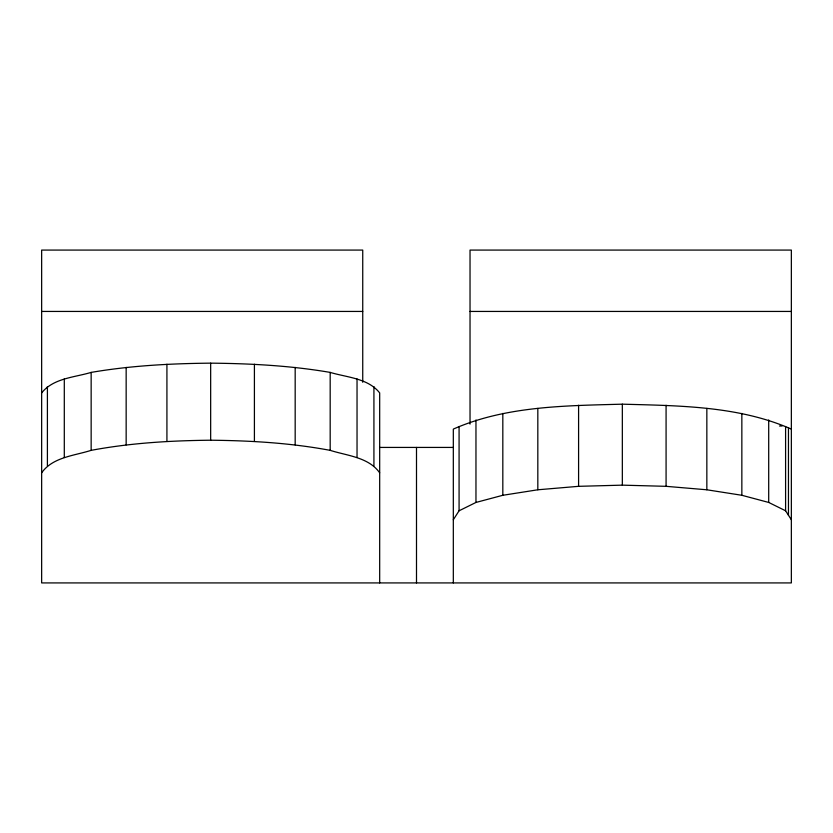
<?xml version="1.0" encoding="UTF-8"?>
<svg xmlns="http://www.w3.org/2000/svg" width="833" height="833" viewBox="0 0 833 833"><rect width="100%" height="100%" fill="white"/><g stroke="black" fill="none" stroke-linecap="round" stroke-linejoin="round"><path stroke-width="1.25" d="M453.319 519.74L459.077 510.785L475.966 502.445L502.82 495.281L537.826 489.783L578.591 486.326L622.334 485.15L666.077 486.326L706.842 489.783L741.849 495.281L768.703 502.445L785.592 510.785L791.35 519.74M41.65 472.811C52.698 457.14 74.272 455.734 91.151 450.351C130.552 442.958 170.64 440.615 210.666 440.22C250.691 440.615 290.779 442.958 330.18 450.351C347.059 455.734 368.634 457.14 379.681 472.811M41.65 392.905C53.302 378.182 74.418 377.432 91.151 372.403C130.625 365.645 170.671 363.521 210.666 363.157C250.66 363.521 290.707 365.645 330.18 372.403C346.903 377.432 368.019 378.182 379.681 392.905L379.681 582.923M791.35 429.089C738.704 405.91 679.082 405.744 622.334 404.172C565.597 405.744 505.964 405.91 453.319 429.089L453.319 582.923M41.65 311.438L362.74 311.438M470.031 311.438L791.35 311.438M779.49 425.996L782.093 425.996M379.546 447.425L453.319 447.425M788.466 427.798L788.466 515.263M785.592 426.496L785.592 510.785M768.703 419.957L768.703 502.445M741.849 413.418L741.849 495.281M706.842 408.399L706.842 489.783M666.077 405.244L666.077 486.326M622.334 404.172L622.334 485.15M578.591 405.244L578.591 486.326M537.826 408.399L537.826 489.783M502.82 413.418L502.82 495.281M475.966 419.957L475.966 502.445M470.031 424.112L470.031 250.077L791.35 250.077L791.35 582.923L41.65 582.923L41.65 250.077L362.74 250.077L362.74 382.274M459.077 426.496L459.077 510.785M416.5 447.425L416.5 582.923M373.923 386.554L373.923 465.855M357.034 378.942L357.034 457.515M330.18 372.403L330.18 450.351M295.174 367.384L295.174 444.853M254.409 364.229L254.409 441.396M210.666 363.157L210.666 440.22M166.923 364.229L166.923 441.396M126.158 367.384L126.158 444.853M91.151 372.403L91.151 450.351M64.297 378.942L64.297 457.515M47.408 386.554L47.408 465.855"/></g></svg>
